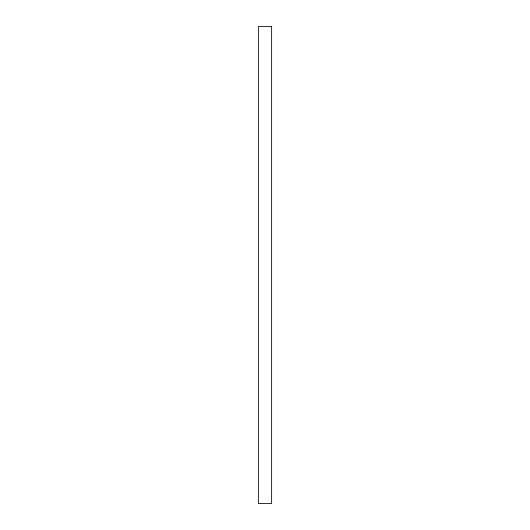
<?xml version="1.0" encoding="UTF-8"?>
<svg xmlns="http://www.w3.org/2000/svg" width="530" height="530" viewBox="0 0 530 530"><rect width="100%" height="100%" fill="white"/><g stroke="black" fill="none" stroke-linecap="round" stroke-linejoin="round"><path stroke-width="0.79" d="M271.625 26.5L258.375 26.5L258.375 503.5L271.625 503.5L271.625 26.5"/></g></svg>
